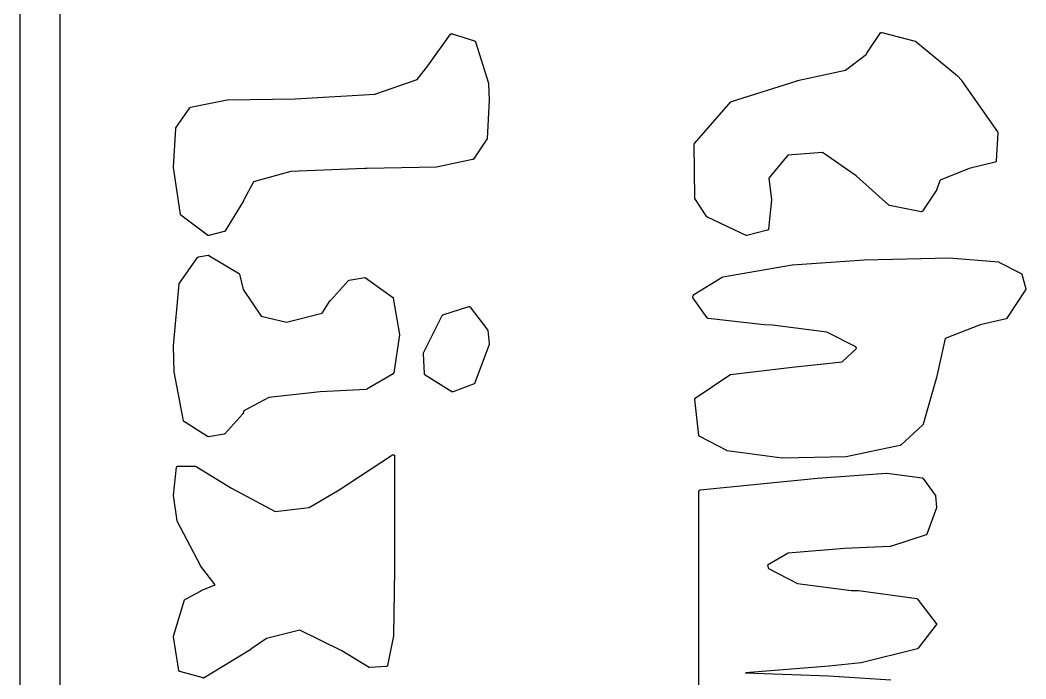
# Model space of a CAD drawing. Extents: x 61 to 195, y -144 to -65.
# Drawn here: x 179.381 to 183.189, y -83.351 to -80.856 of the extents above; entities that cross this region are included whole.
import ezdxf

# ---------------------------------------------------------------- set-up
doc = ezdxf.new("R2010")
doc.units = 0
doc.header["$MEASUREMENT"] = 0
doc.layers.add('BLACK', color=7, linetype='CONTINUOUS')

msp = doc.modelspace()

# ---------------------------------------------------------------- linework, layer by layer
at = {"layer": 'BLACK', "linetype": 'CONTINUOUS'}
for p, q in [((179.531, -70.4954), (179.531, -100.989)), ((179.381, -100.907), (179.381, -70.577)), ((180.925, -81.0287), (181.011, -80.9089)), ((181.011, -80.9089), (181.012, -80.9085)), ((181.012, -80.9079), (181.013, -80.9077)), ((181.012, -80.9081), (181.012, -80.9079)), ((181.012, -80.9085), (181.012, -80.9081)), ((181.013, -80.9075), (181.014, -80.9072)), ((181.013, -80.9077), (181.013, -80.9075)), ((181.014, -80.907), (181.015, -80.9069)), ((181.014, -80.9071), (181.014, -80.907)), ((181.014, -80.9072), (181.014, -80.9071)), ((181.015, -80.9069), (181.015, -80.9068)), ((181.015, -80.9068), (181.016, -80.9069)), ((181.016, -80.9069), (181.016, -80.9069)), ((181.016, -80.9069), (181.016, -80.907)), ((181.016, -80.907), (181.017, -80.9071)), ((181.017, -80.9071), (181.102, -80.9347)), ((182.587, -80.9812), (182.639, -80.9045)), ((182.639, -80.9038), (182.64, -80.9036)), ((182.639, -80.9042), (182.639, -80.9038)), ((182.639, -80.9045), (182.639, -80.9042)), ((182.64, -80.9031), (182.641, -80.9028)), ((182.64, -80.9033), (182.64, -80.9031)), ((182.64, -80.9036), (182.64, -80.9033)), ((182.641, -80.9027), (182.641, -80.9025)), ((182.641, -80.9025), (182.642, -80.9025)), ((182.641, -80.9028), (182.641, -80.9027)), ((182.642, -80.9025), (182.642, -80.9023)), ((182.642, -80.9023), (182.643, -80.9024)), ((182.643, -80.9024), (182.643, -80.9023)), ((182.643, -80.9023), (182.644, -80.9024)), ((182.644, -80.9024), (182.644, -80.9025)), ((182.644, -80.9025), (182.77, -80.9354)), ((181.102, -80.9347), (181.102, -80.935)), ((181.102, -80.935), (181.103, -80.9352)), ((181.103, -80.9352), (181.103, -80.9354)), ((181.103, -80.9354), (181.103, -80.9355)), ((181.103, -80.9355), (181.104, -80.936)), ((181.104, -80.936), (181.104, -80.9364)), ((181.104, -80.9364), (181.104, -80.9366)), ((181.104, -80.9366), (181.104, -80.9368)), ((181.104, -80.9368), (181.104, -80.9374)), ((181.104, -80.9374), (181.105, -80.938)), ((181.105, -80.938), (181.154, -81.0941)), ((182.77, -80.9354), (182.77, -80.9355)), ((182.77, -80.9355), (182.77, -80.9356)), ((182.77, -80.9356), (182.771, -80.9359)), ((182.771, -80.9359), (182.772, -80.9362)), ((182.772, -80.9362), (182.772, -80.9363)), ((182.772, -80.9363), (182.772, -80.9364)), ((182.772, -80.9364), (182.93, -81.0664)), ((182.506, -81.0448), (182.586, -80.9853)), ((182.586, -80.9828), (182.587, -80.9823)), ((182.586, -80.9832), (182.586, -80.9828)), ((182.586, -80.9836), (182.586, -80.9832)), ((182.586, -80.9853), (182.586, -80.9836)), ((182.587, -80.9816), (182.587, -80.9812)), ((182.587, -80.9819), (182.587, -80.9816)), ((182.587, -80.9823), (182.587, -80.9819)), ((180.884, -81.0811), (180.925, -81.0287)), ((182.324, -81.0849), (182.506, -81.0448)), ((182.93, -81.0664), (182.93, -81.0667)), ((182.93, -81.0667), (182.93, -81.0669)), ((182.93, -81.0669), (182.945, -81.0836)), ((180.724, -81.1365), (180.884, -81.0811)), ((181.154, -81.0941), (181.154, -81.0947)), ((181.154, -81.0947), (181.154, -81.0953)), ((181.154, -81.0953), (181.157, -81.1584)), ((182.074, -81.1644), (182.323, -81.0851)), ((182.323, -81.085), (182.324, -81.0849)), ((182.323, -81.0851), (182.323, -81.085)), ((182.945, -81.0836), (182.945, -81.0839)), ((182.945, -81.0839), (182.945, -81.0841)), ((182.945, -81.0841), (183.082, -81.2789)), ((180.423, -81.1537), (180.724, -81.1365)), ((180.025, -81.1864), (180.026, -81.1861)), ((180.025, -81.1867), (180.025, -81.1864)), ((180.026, -81.186), (180.165, -81.1579)), ((180.026, -81.1861), (180.026, -81.186)), ((180.026, -81.1861), (180.026, -81.1861)), ((180.165, -81.1579), (180.166, -81.1578)), ((180.165, -81.1579), (180.165, -81.1579)), ((180.166, -81.1578), (180.423, -81.1537)), ((181.157, -81.1589), (181.149, -81.3041)), ((181.157, -81.1584), (181.157, -81.1587)), ((181.157, -81.1587), (181.157, -81.1589)), ((181.934, -81.3229), (182.072, -81.1658)), ((182.072, -81.1655), (182.073, -81.1652)), ((182.072, -81.1658), (182.072, -81.1655)), ((182.073, -81.1647), (182.074, -81.1646)), ((182.073, -81.165), (182.073, -81.1647)), ((182.073, -81.1652), (182.073, -81.165)), ((182.074, -81.1646), (182.074, -81.1644)), ((179.971, -81.2636), (180.023, -81.1881)), ((180.023, -81.1878), (180.024, -81.1873)), ((180.023, -81.188), (180.023, -81.1878)), ((180.023, -81.1881), (180.023, -81.188)), ((180.024, -81.1868), (180.025, -81.1867)), ((180.024, -81.1873), (180.024, -81.1868)), ((180.024, -81.1868), (180.024, -81.1868)), ((179.962, -81.4124), (179.97, -81.2661)), ((179.97, -81.264), (179.971, -81.2636)), ((179.97, -81.2644), (179.97, -81.264)), ((179.97, -81.2648), (179.97, -81.2644)), ((179.97, -81.2651), (179.97, -81.2648)), ((179.97, -81.2656), (179.97, -81.2651)), ((179.97, -81.2661), (179.97, -81.2656)), ((183.083, -81.2821), (183.077, -81.3889)), ((183.082, -81.2789), (183.082, -81.2797)), ((183.082, -81.2797), (183.083, -81.2804)), ((183.083, -81.2804), (183.083, -81.2804)), ((183.083, -81.2804), (183.083, -81.2805)), ((183.083, -81.2805), (183.083, -81.2813)), ((183.083, -81.2813), (183.083, -81.2821)), ((181.148, -81.3067), (181.097, -81.3823)), ((181.149, -81.3062), (181.148, -81.3067)), ((181.149, -81.3041), (181.149, -81.3046)), ((181.149, -81.3046), (181.149, -81.3051)), ((181.149, -81.3051), (181.149, -81.3055)), ((181.149, -81.3055), (181.149, -81.3058)), ((181.149, -81.3058), (181.149, -81.3062)), ((181.933, -81.3244), (181.934, -81.3237)), ((181.933, -81.3245), (181.933, -81.3244)), ((181.933, -81.3246), (181.933, -81.3245)), ((181.933, -81.3254), (181.933, -81.3246)), ((181.933, -81.3261), (181.933, -81.3254)), ((181.933, -81.3262), (181.933, -81.3261)), ((181.933, -81.3263), (181.933, -81.3262)), ((181.935, -81.5282), (181.933, -81.3263)), ((181.934, -81.323), (181.934, -81.3229)), ((181.934, -81.3231), (181.934, -81.323)), ((181.934, -81.3237), (181.934, -81.3231)), ((182.288, -81.3675), (182.216, -81.4547)), ((182.419, -81.3576), (182.288, -81.3675)), ((182.546, -81.4452), (182.419, -81.3576)), ((179.962, -81.4129), (179.962, -81.4124)), ((179.962, -81.4134), (179.962, -81.4129)), ((179.988, -81.5917), (179.962, -81.4134)), ((180.957, -81.4131), (180.694, -81.4177)), ((180.958, -81.413), (180.957, -81.413)), ((180.957, -81.413), (180.957, -81.4131)), ((181.094, -81.3843), (180.958, -81.413)), ((181.095, -81.384), (181.094, -81.3843)), ((181.094, -81.3843), (181.094, -81.3843)), ((181.094, -81.3843), (181.094, -81.3843)), ((181.096, -81.3837), (181.095, -81.384)), ((181.097, -81.3825), (181.096, -81.383)), ((181.096, -81.383), (181.096, -81.3835)), ((181.096, -81.3835), (181.096, -81.3836)), ((181.096, -81.3836), (181.096, -81.3837)), ((181.097, -81.3823), (181.097, -81.3824)), ((181.097, -81.3824), (181.097, -81.3825)), ((183.073, -81.3935), (182.974, -81.4174)), ((183.074, -81.3931), (183.073, -81.3933)), ((183.073, -81.3933), (183.073, -81.3935)), ((183.075, -81.3924), (183.074, -81.3928)), ((183.074, -81.3928), (183.074, -81.3929)), ((183.074, -81.3929), (183.074, -81.3931)), ((183.076, -81.3916), (183.075, -81.3918)), ((183.075, -81.3918), (183.075, -81.3921)), ((183.075, -81.3921), (183.075, -81.3924)), ((183.077, -81.3895), (183.076, -81.3901)), ((183.076, -81.3901), (183.076, -81.3903)), ((183.076, -81.3903), (183.076, -81.3906)), ((183.076, -81.3906), (183.076, -81.3911)), ((183.076, -81.3911), (183.076, -81.3916)), ((183.077, -81.3889), (183.077, -81.3895)), ((180.406, -81.429), (180.264, -81.4683)), ((180.686, -81.4177), (180.406, -81.429)), ((180.693, -81.4177), (180.686, -81.4177)), ((180.694, -81.4177), (180.693, -81.4177)), ((180.693, -81.4177), (180.693, -81.4177)), ((182.67, -81.5564), (182.546, -81.4452)), ((182.974, -81.4174), (182.864, -81.4622)), ((180.264, -81.4683), (180.225, -81.542)), ((182.216, -81.4547), (182.226, -81.5359)), ((182.864, -81.4622), (182.85, -81.4991)), ((181.935, -81.5288), (181.935, -81.5282)), ((181.935, -81.5293), (181.935, -81.5288)), ((182.85, -81.5001), (182.797, -81.5796)), ((182.85, -81.4991), (182.85, -81.4996)), ((182.85, -81.4996), (182.85, -81.5001)), ((180.225, -81.5422), (180.157, -81.6545)), ((180.225, -81.542), (180.225, -81.5421)), ((180.225, -81.5421), (180.225, -81.5422)), ((181.935, -81.5296), (181.935, -81.5293)), ((181.936, -81.5299), (181.935, -81.5296)), ((181.936, -81.5304), (181.936, -81.5299)), ((181.936, -81.5309), (181.936, -81.5304)), ((181.981, -81.6003), (181.936, -81.5309)), ((182.226, -81.537), (182.215, -81.6473)), ((182.226, -81.5359), (182.226, -81.5364)), ((182.226, -81.5364), (182.226, -81.537)), ((182.67, -81.5566), (182.67, -81.5564)), ((182.671, -81.5569), (182.67, -81.5566)), ((182.671, -81.5571), (182.671, -81.5569)), ((182.672, -81.5573), (182.671, -81.5571)), ((182.672, -81.5574), (182.672, -81.5573)), ((182.672, -81.5575), (182.672, -81.5574)), ((182.792, -81.5817), (182.672, -81.5575)), ((179.988, -81.5919), (179.988, -81.5917)), ((179.988, -81.5921), (179.988, -81.5919)), ((179.988, -81.5927), (179.988, -81.5921)), ((179.988, -81.5933), (179.988, -81.5927)), ((179.989, -81.5935), (179.988, -81.5933)), ((179.989, -81.5937), (179.989, -81.5935)), ((179.989, -81.5942), (179.989, -81.5937)), ((179.99, -81.5947), (179.989, -81.5942)), ((179.99, -81.5948), (179.99, -81.5947)), ((179.99, -81.5949), (179.99, -81.5948)), ((180.091, -81.6707), (179.99, -81.5949)), ((181.982, -81.6007), (181.981, -81.6003)), ((181.982, -81.6011), (181.982, -81.6007)), ((181.982, -81.6013), (181.982, -81.6011)), ((181.983, -81.6016), (181.982, -81.6013)), ((181.983, -81.6018), (181.983, -81.6016)), ((181.984, -81.6021), (181.983, -81.6018)), ((182.13, -81.6712), (181.984, -81.6021)), ((182.792, -81.5818), (182.792, -81.5817)), ((182.792, -81.5817), (182.792, -81.5817)), ((182.793, -81.5818), (182.792, -81.5818)), ((182.794, -81.5817), (182.793, -81.5818)), ((182.793, -81.5818), (182.793, -81.5818)), ((182.795, -81.5814), (182.794, -81.5816)), ((182.794, -81.5816), (182.794, -81.5817)), ((182.796, -81.5808), (182.795, -81.581)), ((182.795, -81.581), (182.795, -81.5812)), ((182.795, -81.5812), (182.795, -81.5814)), ((182.797, -81.5798), (182.796, -81.5801)), ((182.796, -81.5801), (182.796, -81.5805)), ((182.796, -81.5805), (182.796, -81.5808)), ((182.797, -81.5796), (182.797, -81.5798)), ((180.091, -81.6709), (180.091, -81.6707)), ((180.091, -81.6712), (180.091, -81.6709)), ((180.092, -81.6713), (180.091, -81.6712)), ((180.092, -81.6714), (180.092, -81.6713)), ((180.093, -81.6715), (180.092, -81.6714)), ((180.093, -81.6716), (180.093, -81.6715)), ((180.094, -81.6716), (180.093, -81.6716)), ((180.095, -81.6715), (180.094, -81.6716)), ((180.094, -81.6716), (180.094, -81.6717)), ((180.094, -81.6717), (180.094, -81.6716)), ((180.154, -81.6568), (180.095, -81.6715)), ((180.155, -81.6566), (180.154, -81.6567)), ((180.154, -81.6567), (180.154, -81.6568)), ((180.156, -81.6561), (180.155, -81.6563)), ((180.155, -81.6563), (180.155, -81.6566)), ((180.157, -81.6549), (180.156, -81.6553)), ((180.156, -81.6553), (180.156, -81.6558)), ((180.156, -81.6558), (180.156, -81.6559)), ((180.156, -81.6559), (180.156, -81.6561)), ((180.157, -81.6545), (180.157, -81.6547)), ((180.157, -81.6547), (180.157, -81.6549)), ((182.131, -81.6714), (182.13, -81.6712)), ((182.132, -81.6716), (182.131, -81.6714)), ((182.133, -81.6715), (182.132, -81.6716)), ((182.132, -81.6716), (182.132, -81.6716)), ((182.132, -81.6716), (182.132, -81.6716)), ((182.132, -81.6716), (182.132, -81.6716)), ((182.211, -81.6516), (182.133, -81.6715)), ((182.212, -81.6513), (182.211, -81.6514)), ((182.211, -81.6514), (182.211, -81.6516)), ((182.213, -81.6506), (182.212, -81.6509)), ((182.212, -81.6509), (182.212, -81.6511)), ((182.212, -81.6511), (182.212, -81.6513)), ((182.214, -81.6497), (182.213, -81.65)), ((182.213, -81.65), (182.213, -81.6504)), ((182.213, -81.6504), (182.213, -81.6506)), ((182.215, -81.6473), (182.214, -81.6477)), ((182.214, -81.6477), (182.214, -81.6481)), ((182.214, -81.6481), (182.214, -81.6485)), ((182.214, -81.6485), (182.214, -81.649)), ((182.214, -81.649), (182.214, -81.6493)), ((182.214, -81.6493), (182.214, -81.6497)), ((179.984, -81.8516), (180.053, -81.7546)), ((180.053, -81.7542), (180.054, -81.7538)), ((180.053, -81.7544), (180.053, -81.7542)), ((180.053, -81.7546), (180.053, -81.7544)), ((180.054, -81.7534), (180.055, -81.7533)), ((180.054, -81.7538), (180.054, -81.7534)), ((180.055, -81.7529), (180.056, -81.7526)), ((180.055, -81.7531), (180.055, -81.7529)), ((180.055, -81.7533), (180.055, -81.7531)), ((180.056, -81.7525), (180.093, -81.7464)), ((180.056, -81.7526), (180.056, -81.7525)), ((180.056, -81.7526), (180.056, -81.7526)), ((180.093, -81.7464), (180.093, -81.7464)), ((180.093, -81.7464), (180.093, -81.7464)), ((180.093, -81.7464), (180.094, -81.7464)), ((180.094, -81.7464), (180.095, -81.7464)), ((180.095, -81.7464), (180.095, -81.7464)), ((180.095, -81.7464), (180.095, -81.7464)), ((180.095, -81.7464), (180.095, -81.7467)), ((180.095, -81.7467), (180.096, -81.747)), ((180.096, -81.747), (180.096, -81.747)), ((180.096, -81.747), (180.096, -81.7471)), ((180.096, -81.7471), (180.208, -81.8148)), ((182.577, -81.7638), (182.899, -81.7566)), ((182.899, -81.7567), (182.899, -81.7566)), ((182.899, -81.7566), (183.086, -81.7718)), ((182.899, -81.7566), (182.899, -81.7567)), ((182.041, -81.8282), (182.304, -81.7824)), ((182.304, -81.7824), (182.304, -81.7824)), ((182.304, -81.7824), (182.305, -81.7824)), ((182.305, -81.7824), (182.577, -81.7638)), ((182.577, -81.7638), (182.577, -81.7638)), ((182.577, -81.7638), (182.577, -81.7638)), ((183.086, -81.7718), (183.086, -81.7718)), ((183.086, -81.7718), (183.086, -81.7718)), ((183.086, -81.7718), (183.087, -81.772)), ((183.087, -81.772), (183.087, -81.7722)), ((183.087, -81.7722), (183.087, -81.7723)), ((183.087, -81.7723), (183.087, -81.7723)), ((183.087, -81.7723), (183.171, -81.8155)), ((180.208, -81.8148), (180.209, -81.815)), ((180.209, -81.815), (180.209, -81.8151)), ((180.209, -81.8151), (180.209, -81.8155)), ((180.209, -81.8155), (180.21, -81.816)), ((180.21, -81.816), (180.21, -81.8162)), ((180.21, -81.8162), (180.21, -81.8163)), ((180.21, -81.8163), (180.21, -81.8169)), ((180.21, -81.8169), (180.211, -81.8175)), ((180.211, -81.8175), (180.211, -81.8177)), ((180.211, -81.8177), (180.211, -81.8179)), ((180.211, -81.8179), (180.225, -81.8763)), ((180.627, -81.8406), (180.686, -81.8311)), ((180.686, -81.8311), (180.686, -81.831)), ((180.686, -81.831), (180.687, -81.8311)), ((180.686, -81.8311), (180.686, -81.8311)), ((180.687, -81.8311), (180.687, -81.8311)), ((180.687, -81.8311), (180.687, -81.8312)), ((180.687, -81.8312), (180.688, -81.8312)), ((180.688, -81.8312), (180.688, -81.8315)), ((180.688, -81.8315), (180.689, -81.8317)), ((180.689, -81.8317), (180.689, -81.8318)), ((180.689, -81.8318), (180.689, -81.8319)), ((180.689, -81.8319), (180.791, -81.9055)), ((181.932, -81.8952), (182.039, -81.8289)), ((182.039, -81.8289), (182.04, -81.8288)), ((182.039, -81.8289), (182.039, -81.8289)), ((182.04, -81.8286), (182.041, -81.8283)), ((182.04, -81.8288), (182.04, -81.8286)), ((182.041, -81.8283), (182.041, -81.8282)), ((182.041, -81.8283), (182.041, -81.8283)), ((183.171, -81.8155), (183.171, -81.8157)), ((183.171, -81.8157), (183.172, -81.8158)), ((183.172, -81.8158), (183.172, -81.8162)), ((183.172, -81.8162), (183.173, -81.8165)), ((183.173, -81.8165), (183.173, -81.8168)), ((183.173, -81.8168), (183.173, -81.817)), ((183.173, -81.817), (183.173, -81.8175)), ((183.173, -81.8175), (183.173, -81.818)), ((183.173, -81.818), (183.174, -81.8183)), ((183.174, -81.8183), (183.174, -81.8186)), ((183.174, -81.8186), (183.189, -81.8733)), ((179.962, -82.0896), (179.983, -81.8541)), ((179.983, -81.852), (179.984, -81.8516)), ((179.983, -81.8524), (179.983, -81.852)), ((179.983, -81.8528), (179.983, -81.8524)), ((179.983, -81.8532), (179.983, -81.8528)), ((179.983, -81.8536), (179.983, -81.8532)), ((179.983, -81.8541), (179.983, -81.8536)), ((180.556, -81.9173), (180.624, -81.8422)), ((180.624, -81.8422), (180.625, -81.8417)), ((180.625, -81.8417), (180.625, -81.8412)), ((180.625, -81.8412), (180.626, -81.8412)), ((180.626, -81.8409), (180.627, -81.8406)), ((180.626, -81.8411), (180.626, -81.8409)), ((180.626, -81.8412), (180.626, -81.8411)), ((180.225, -81.8763), (180.294, -81.9773)), ((180.791, -81.9055), (180.792, -81.9057)), ((180.792, -81.9057), (180.792, -81.9058)), ((180.792, -81.9058), (180.792, -81.9063)), ((180.792, -81.9063), (180.793, -81.9068)), ((180.793, -81.9068), (180.793, -81.9069)), ((180.793, -81.9069), (180.793, -81.9071)), ((180.793, -81.9071), (180.793, -81.9077)), ((180.793, -81.9077), (180.793, -81.9084)), ((180.793, -81.9084), (180.793, -81.9085)), ((180.793, -81.9085), (180.793, -81.9087)), ((180.793, -81.9087), (180.818, -82.0468)), ((181.928, -81.9044), (181.93, -81.8981)), ((181.928, -81.9049), (181.928, -81.9044)), ((181.928, -81.9054), (181.928, -81.9049)), ((181.928, -81.9058), (181.928, -81.9054)), ((181.928, -81.9062), (181.928, -81.9058)), ((181.928, -81.9067), (181.928, -81.9062)), ((181.928, -81.9072), (181.928, -81.9067)), ((181.928, -81.9075), (181.928, -81.9072)), ((181.928, -81.9078), (181.928, -81.9075)), ((181.929, -81.9083), (181.928, -81.9078)), ((181.929, -81.9087), (181.929, -81.9083)), ((181.982, -81.9836), (181.929, -81.9087)), ((181.93, -81.8979), (181.931, -81.8972)), ((181.93, -81.898), (181.93, -81.8979)), ((181.93, -81.8981), (181.93, -81.898)), ((181.931, -81.8964), (181.932, -81.8959)), ((181.931, -81.8965), (181.931, -81.8964)), ((181.931, -81.8966), (181.931, -81.8965)), ((181.931, -81.8972), (181.931, -81.8966)), ((181.932, -81.8953), (181.932, -81.8952)), ((181.932, -81.8959), (181.932, -81.8953)), ((181.932, -81.8953), (181.932, -81.8953)), ((183.188, -81.8774), (183.117, -81.9849)), ((183.189, -81.8767), (183.188, -81.877)), ((183.188, -81.877), (183.188, -81.8774)), ((183.189, -81.8733), (183.189, -81.8737)), ((183.189, -81.8737), (183.189, -81.874)), ((183.189, -81.874), (183.189, -81.8745)), ((183.189, -81.8745), (183.189, -81.875)), ((183.189, -81.875), (183.189, -81.8754)), ((183.189, -81.8754), (183.189, -81.8758)), ((183.189, -81.8758), (183.189, -81.8762)), ((183.189, -81.8762), (183.189, -81.8767)), ((180.524, -81.9655), (180.555, -81.918)), ((180.555, -81.9176), (180.556, -81.9173)), ((180.555, -81.918), (180.555, -81.9176)), ((180.982, -81.9723), (181.08, -81.9408)), ((181.08, -81.9407), (181.081, -81.9406)), ((181.08, -81.9408), (181.08, -81.9407)), ((181.081, -81.9406), (181.082, -81.9405)), ((181.081, -81.9406), (181.081, -81.9406)), ((181.082, -81.9405), (181.082, -81.9406)), ((181.082, -81.9406), (181.083, -81.9406)), ((181.083, -81.9406), (181.083, -81.9408)), ((181.083, -81.9408), (181.083, -81.9409)), ((181.083, -81.9409), (181.084, -81.9411)), ((181.084, -81.9411), (181.084, -81.9413)), ((181.084, -81.9413), (181.084, -81.9416)), ((181.084, -81.9416), (181.085, -81.9418)), ((181.085, -81.9418), (181.085, -81.9422)), ((181.085, -81.9422), (181.085, -81.9425)), ((181.085, -81.9425), (181.151, -82.0293)), ((180.294, -81.9773), (180.39, -82.0002)), ((180.39, -82.0002), (180.524, -81.9655)), ((180.908, -82.1159), (180.979, -81.9748)), ((180.979, -81.9744), (180.98, -81.9739)), ((180.979, -81.9746), (180.979, -81.9744)), ((180.979, -81.9748), (180.979, -81.9746)), ((180.98, -81.9733), (180.981, -81.9731)), ((180.98, -81.9734), (180.98, -81.9733)), ((180.98, -81.9739), (180.98, -81.9734)), ((180.981, -81.9728), (180.982, -81.9725)), ((180.981, -81.9731), (180.981, -81.9728)), ((180.982, -81.9724), (180.982, -81.9723)), ((180.982, -81.9725), (180.982, -81.9724)), ((181.983, -81.9838), (181.982, -81.9836)), ((181.983, -81.9841), (181.983, -81.9838)), ((181.983, -81.9844), (181.983, -81.9841)), ((181.984, -81.9848), (181.983, -81.9844)), ((181.984, -81.985), (181.984, -81.9848)), ((181.984, -81.9852), (181.984, -81.985)), ((181.985, -81.9853), (181.984, -81.9852)), ((181.985, -81.9855), (181.985, -81.9853)), ((181.985, -81.9856), (181.985, -81.9855)), ((181.986, -81.9857), (181.985, -81.9856)), ((182.198, -82.0103), (181.986, -81.9857)), ((183.117, -81.9856), (183.116, -81.9861)), ((183.116, -81.9861), (183.116, -81.9862)), ((183.116, -81.9862), (183.116, -81.9863)), ((183.117, -81.9849), (183.117, -81.985)), ((183.117, -81.985), (183.117, -81.9851)), ((183.117, -81.9851), (183.117, -81.9856)), ((182.23, -82.0108), (182.198, -82.0103)), ((182.198, -82.0103), (182.198, -82.0103)), ((182.198, -82.0103), (182.198, -82.0103)), ((182.435, -82.0381), (182.23, -82.0108)), ((183.016, -82.0101), (182.884, -82.0611)), ((183.114, -81.987), (183.016, -82.0101)), ((183.115, -81.9869), (183.114, -81.987)), ((183.116, -81.9863), (183.115, -81.9866)), ((183.115, -81.9866), (183.115, -81.9869)), ((183.115, -81.9869), (183.115, -81.9869)), ((180.818, -82.0484), (180.796, -82.1916)), ((180.818, -82.0468), (180.818, -82.0476)), ((180.818, -82.0476), (180.818, -82.0484)), ((181.151, -82.0293), (181.152, -82.0297)), ((181.152, -82.0297), (181.152, -82.0302)), ((181.152, -82.0302), (181.152, -82.0305)), ((181.152, -82.0305), (181.152, -82.0308)), ((181.152, -82.0308), (181.152, -82.0313)), ((181.152, -82.0313), (181.152, -82.0318)), ((181.152, -82.0318), (181.157, -82.0825)), ((182.545, -82.0937), (182.435, -82.0381)), ((182.884, -82.0611), (182.85, -82.2091)), ((179.962, -82.0898), (179.962, -82.0896)), ((179.962, -82.0901), (179.962, -82.0898)), ((179.964, -82.1875), (179.962, -82.0901)), ((181.157, -82.0847), (181.103, -82.2302)), ((181.157, -82.0825), (181.157, -82.0827)), ((181.157, -82.0827), (181.157, -82.083)), ((181.157, -82.083), (181.157, -82.0836)), ((181.157, -82.0836), (181.157, -82.0842)), ((181.157, -82.0842), (181.157, -82.0844)), ((181.157, -82.0844), (181.157, -82.0847)), ((182.493, -82.1495), (182.548, -82.0994)), ((182.548, -82.0994), (182.545, -82.0937)), ((180.908, -82.1163), (180.908, -82.1159)), ((180.908, -82.1167), (180.908, -82.1163)), ((180.908, -82.1172), (180.908, -82.1167)), ((180.908, -82.1176), (180.908, -82.1172)), ((180.908, -82.118), (180.908, -82.1176)), ((180.908, -82.1184), (180.908, -82.118)), ((180.912, -82.1961), (180.908, -82.1184)), ((182.07, -82.1981), (182.304, -82.1697)), ((182.304, -82.1697), (182.493, -82.1495)), ((182.304, -82.1697), (182.304, -82.1697)), ((182.304, -82.1697), (182.304, -82.1697)), ((179.964, -82.1879), (179.964, -82.1875)), ((179.964, -82.1883), (179.964, -82.1879)), ((180, -82.3737), (179.964, -82.1883)), ((180.794, -82.1951), (180.694, -82.2537)), ((180.795, -82.1943), (180.794, -82.1946)), ((180.794, -82.1946), (180.794, -82.1948)), ((180.794, -82.1948), (180.794, -82.1951)), ((180.796, -82.1932), (180.795, -82.1936)), ((180.795, -82.1936), (180.795, -82.194)), ((180.795, -82.194), (180.795, -82.1943)), ((180.796, -82.1916), (180.796, -82.192)), ((180.796, -82.192), (180.796, -82.1925)), ((180.796, -82.1925), (180.796, -82.1928)), ((180.796, -82.1928), (180.796, -82.1932)), ((180.912, -82.1968), (180.912, -82.1961)), ((180.912, -82.1974), (180.912, -82.1968)), ((180.912, -82.1976), (180.912, -82.1974)), ((180.912, -82.1978), (180.912, -82.1976)), ((180.913, -82.1984), (180.912, -82.1978)), ((180.913, -82.1989), (180.913, -82.1984)), ((180.913, -82.1991), (180.913, -82.1989)), ((180.913, -82.1993), (180.913, -82.1991)), ((180.914, -82.1997), (180.913, -82.1993)), ((180.914, -82.2001), (180.914, -82.1997)), ((181.016, -82.2636), (180.914, -82.2001)), ((181.937, -82.2878), (182.068, -82.199)), ((182.068, -82.1988), (182.069, -82.1986)), ((182.068, -82.199), (182.068, -82.1988)), ((182.069, -82.1985), (182.07, -82.1983)), ((182.069, -82.1986), (182.069, -82.1985)), ((182.07, -82.1982), (182.07, -82.1981)), ((182.07, -82.1983), (182.07, -82.1982)), ((182.85, -82.2093), (182.8, -82.386)), ((182.85, -82.2091), (182.85, -82.2092)), ((182.85, -82.2092), (182.85, -82.2093)), ((181.1, -82.2332), (181.021, -82.264)), ((181.101, -82.2328), (181.1, -82.233)), ((181.1, -82.233), (181.1, -82.2332)), ((181.102, -82.2323), (181.101, -82.2325)), ((181.101, -82.2325), (181.101, -82.2328)), ((181.103, -82.2309), (181.102, -82.2313)), ((181.102, -82.2313), (181.102, -82.2317)), ((181.102, -82.2317), (181.102, -82.232)), ((181.102, -82.232), (181.102, -82.2323)), ((181.103, -82.2302), (181.103, -82.2305)), ((181.103, -82.2305), (181.103, -82.2309)), ((180.323, -82.2855), (180.228, -82.3362)), ((180.517, -82.2643), (180.323, -82.2855)), ((180.692, -82.2544), (180.517, -82.2643)), ((180.693, -82.2541), (180.692, -82.2543)), ((180.692, -82.2543), (180.692, -82.2543)), ((180.692, -82.2543), (180.692, -82.2544)), ((180.694, -82.254), (180.693, -82.2541)), ((180.694, -82.2537), (180.694, -82.2538)), ((180.694, -82.2538), (180.694, -82.254)), ((181.017, -82.2638), (181.016, -82.2636)), ((181.017, -82.2641), (181.017, -82.2638)), ((181.018, -82.2642), (181.017, -82.2641)), ((181.017, -82.2641), (181.017, -82.2641)), ((181.019, -82.2643), (181.018, -82.2642)), ((181.018, -82.2642), (181.018, -82.2642)), ((181.02, -82.2641), (181.019, -82.2643)), ((181.019, -82.2643), (181.019, -82.2643)), ((181.019, -82.2643), (181.019, -82.2643)), ((181.021, -82.264), (181.02, -82.2641)), ((181.935, -82.289), (181.936, -82.2885)), ((181.935, -82.2891), (181.935, -82.289)), ((181.935, -82.2892), (181.935, -82.2891)), ((181.935, -82.2899), (181.935, -82.2892)), ((181.935, -82.2906), (181.935, -82.2899)), ((181.935, -82.2907), (181.935, -82.2906)), ((181.935, -82.2908), (181.935, -82.2907)), ((181.935, -82.2915), (181.935, -82.2908)), ((181.936, -82.2885), (181.937, -82.2879)), ((181.937, -82.2879), (181.937, -82.2878)), ((181.937, -82.2879), (181.937, -82.2879)), ((181.935, -82.2923), (181.935, -82.2915)), ((181.935, -82.2924), (181.935, -82.2923)), ((181.935, -82.2925), (181.935, -82.2924)), ((181.951, -82.4293), (181.935, -82.2925)), ((180.224, -82.3474), (180.156, -82.4225)), ((180.225, -82.347), (180.224, -82.3474)), ((180.226, -82.3451), (180.225, -82.3455)), ((180.225, -82.3455), (180.225, -82.3459)), ((180.225, -82.3459), (180.225, -82.3463)), ((180.225, -82.3463), (180.225, -82.3467)), ((180.225, -82.3467), (180.225, -82.347)), ((180.228, -82.3362), (180.226, -82.3451)), ((180.001, -82.374), (180, -82.3737)), ((180.001, -82.3743), (180.001, -82.374)), ((180.001, -82.3748), (180.001, -82.3743)), ((180.001, -82.3753), (180.001, -82.3748)), ((180.001, -82.3755), (180.001, -82.3753)), ((180.001, -82.3758), (180.001, -82.3755)), ((180.002, -82.3762), (180.001, -82.3758)), ((180.002, -82.3766), (180.002, -82.3762)), ((180.002, -82.3768), (180.002, -82.3766)), ((180.003, -82.377), (180.002, -82.3768)), ((180.091, -82.4329), (180.003, -82.377)), ((182.799, -82.3883), (182.715, -82.4656)), ((182.8, -82.3872), (182.799, -82.3876)), ((182.799, -82.3876), (182.799, -82.3879)), ((182.799, -82.3879), (182.799, -82.3883)), ((182.8, -82.386), (182.8, -82.3865)), ((182.8, -82.3865), (182.8, -82.3869)), ((182.8, -82.3869), (182.8, -82.3872)), ((180.091, -82.433), (180.091, -82.4329)), ((180.091, -82.4329), (180.091, -82.4329)), ((180.092, -82.4332), (180.091, -82.433)), ((180.093, -82.4335), (180.092, -82.4332)), ((180.093, -82.4336), (180.093, -82.4335)), ((180.094, -82.4336), (180.093, -82.4336)), ((180.093, -82.4336), (180.093, -82.4336)), ((180.153, -82.424), (180.094, -82.4336)), ((180.094, -82.4336), (180.094, -82.4336)), ((180.094, -82.4336), (180.094, -82.4336)), ((180.094, -82.4336), (180.094, -82.4336)), ((180.154, -82.4238), (180.153, -82.424)), ((180.155, -82.4235), (180.154, -82.4235)), ((180.154, -82.4235), (180.154, -82.4235)), ((180.154, -82.4235), (180.154, -82.4238)), ((180.156, -82.4225), (180.155, -82.423)), ((180.155, -82.423), (180.155, -82.4235)), ((181.952, -82.4299), (181.951, -82.4293)), ((181.952, -82.4306), (181.952, -82.4299)), ((181.952, -82.4307), (181.952, -82.4306)), ((181.952, -82.4309), (181.952, -82.4307)), ((181.952, -82.4315), (181.952, -82.4309)), ((181.953, -82.432), (181.952, -82.4315)), ((181.953, -82.4322), (181.953, -82.432)), ((181.953, -82.4323), (181.953, -82.4322)), ((181.953, -82.4327), (181.953, -82.4323)), ((181.954, -82.4331), (181.953, -82.4327)), ((182.057, -82.4865), (181.954, -82.4331)), ((182.712, -82.4668), (182.509, -82.5095)), ((182.713, -82.4667), (182.712, -82.4668)), ((182.714, -82.4663), (182.713, -82.4666)), ((182.713, -82.4666), (182.713, -82.4667)), ((182.715, -82.4656), (182.714, -82.4659)), ((182.714, -82.4659), (182.714, -82.4662)), ((182.714, -82.4662), (182.714, -82.4663)), ((180.589, -82.6347), (180.791, -82.5025)), ((180.791, -82.5023), (180.792, -82.5021)), ((180.791, -82.5024), (180.791, -82.5023)), ((180.791, -82.5025), (180.791, -82.5024)), ((180.792, -82.5021), (180.793, -82.5018)), ((180.793, -82.5018), (180.793, -82.5017)), ((180.793, -82.5017), (180.794, -82.5017)), ((180.793, -82.5018), (180.793, -82.5018)), ((180.794, -82.5017), (180.794, -82.5017)), ((180.794, -82.5017), (180.795, -82.5017)), ((180.795, -82.5017), (180.795, -82.5017)), ((180.795, -82.5017), (180.795, -82.502)), ((180.795, -82.502), (180.796, -82.5022)), ((180.796, -82.5022), (180.796, -82.5023)), ((180.796, -82.5023), (180.796, -82.5023)), ((180.796, -82.5023), (180.797, -82.5028)), ((180.797, -82.5028), (180.797, -82.5032)), ((180.797, -82.5032), (180.798, -82.5034)), ((180.798, -82.5034), (180.798, -82.5034)), ((180.798, -82.5034), (180.798, -82.5041)), ((180.798, -82.5041), (180.798, -82.5047)), ((180.798, -82.5047), (180.798, -82.5048)), ((180.798, -82.5048), (180.798, -82.5049)), ((180.798, -82.5049), (180.799, -82.5057)), ((180.799, -82.5057), (180.799, -82.5064)), ((180.799, -82.5064), (180.799, -82.5065)), ((180.799, -82.5065), (180.799, -82.5067)), ((180.799, -82.5067), (180.799, -82.9367)), ((182.057, -82.4867), (182.057, -82.4865)), ((182.058, -82.487), (182.057, -82.4867)), ((182.266, -82.5152), (182.058, -82.487)), ((182.267, -82.5152), (182.266, -82.5152)), ((182.508, -82.5096), (182.267, -82.5153)), ((182.267, -82.5153), (182.267, -82.5152)), ((182.509, -82.5095), (182.508, -82.5095)), ((182.508, -82.5095), (182.508, -82.5096)), ((179.962, -82.6554), (179.973, -82.5494)), ((179.973, -82.5491), (179.974, -82.5484)), ((179.973, -82.5493), (179.973, -82.5491)), ((179.973, -82.5494), (179.973, -82.5493)), ((179.974, -82.5475), (179.975, -82.5469)), ((179.974, -82.5476), (179.974, -82.5475)), ((179.974, -82.5478), (179.974, -82.5476)), ((179.974, -82.5484), (179.974, -82.5478)), ((179.975, -82.5461), (179.976, -82.5458)), ((179.975, -82.5463), (179.975, -82.5461)), ((179.975, -82.5464), (179.975, -82.5463)), ((179.975, -82.5469), (179.975, -82.5464)), ((179.976, -82.5458), (179.976, -82.5454)), ((179.976, -82.5454), (179.977, -82.5454)), ((179.977, -82.5452), (179.978, -82.545)), ((179.977, -82.5453), (179.977, -82.5452)), ((179.977, -82.5454), (179.977, -82.5453)), ((179.978, -82.545), (179.978, -82.545)), ((179.978, -82.545), (179.978, -82.545)), ((179.978, -82.545), (180.044, -82.5456)), ((180.044, -82.5456), (180.045, -82.5457)), ((180.045, -82.5457), (180.045, -82.5457)), ((180.045, -82.5457), (180.045, -82.5458)), ((180.045, -82.5458), (180.046, -82.5459)), ((180.046, -82.5459), (180.046, -82.5461)), ((180.046, -82.5461), (180.047, -82.5463)), ((180.047, -82.5463), (180.181, -82.6282)), ((181.956, -82.6354), (182.4, -82.5907)), ((182.4, -82.5907), (182.661, -82.5717)), ((182.4, -82.5907), (182.4, -82.5907)), ((182.4, -82.5907), (182.4, -82.5907)), ((182.661, -82.5717), (182.662, -82.5718)), ((182.662, -82.5718), (182.662, -82.5718)), ((182.662, -82.5718), (182.796, -82.5892)), ((182.796, -82.5892), (182.796, -82.5893)), ((182.796, -82.5893), (182.797, -82.5893)), ((182.797, -82.5893), (182.797, -82.5896)), ((182.797, -82.5896), (182.798, -82.5897)), ((182.798, -82.5897), (182.798, -82.5899)), ((182.798, -82.5899), (182.798, -82.59)), ((182.798, -82.59), (182.799, -82.5904)), ((182.799, -82.5904), (182.799, -82.5908)), ((182.799, -82.5908), (182.799, -82.591)), ((182.799, -82.591), (182.799, -82.5912)), ((182.799, -82.5912), (182.846, -82.6546)), ((180.181, -82.6282), (180.347, -82.7167)), ((179.962, -82.6561), (179.962, -82.6554)), ((179.962, -82.6567), (179.962, -82.6561)), ((179.976, -82.7525), (179.962, -82.6567)), ((180.476, -82.7014), (180.589, -82.6347)), ((181.951, -82.64), (181.952, -82.6393)), ((181.951, -82.6401), (181.951, -82.64)), ((181.951, -82.6403), (181.951, -82.6401)), ((181.951, -83.7385), (181.951, -82.6403)), ((181.952, -82.6377), (181.953, -82.6371)), ((181.952, -82.6383), (181.952, -82.6377)), ((181.952, -82.6385), (181.952, -82.6383)), ((181.952, -82.6386), (181.952, -82.6385)), ((181.952, -82.6393), (181.952, -82.6386)), ((181.953, -82.6364), (181.954, -82.636)), ((181.953, -82.6368), (181.953, -82.6364)), ((181.953, -82.637), (181.953, -82.6368)), ((181.953, -82.6371), (181.953, -82.637)), ((181.954, -82.6358), (181.955, -82.6356)), ((181.954, -82.6359), (181.954, -82.6358)), ((181.954, -82.636), (181.954, -82.6359)), ((181.955, -82.6356), (181.955, -82.6354)), ((181.955, -82.6354), (181.956, -82.6354)), ((181.956, -82.6354), (181.956, -82.6354)), ((182.846, -82.6546), (182.846, -82.6551)), ((182.846, -82.6551), (182.847, -82.6555)), ((182.847, -82.6555), (182.847, -82.6559)), ((182.847, -82.6559), (182.847, -82.6562)), ((182.847, -82.6562), (182.847, -82.6567)), ((182.847, -82.6567), (182.847, -82.6572)), ((182.847, -82.6572), (182.85, -82.7011)), ((180.347, -82.7167), (180.476, -82.7014)), ((182.85, -82.7032), (182.814, -82.8027)), ((182.85, -82.7011), (182.85, -82.7013)), ((182.85, -82.7013), (182.85, -82.7015)), ((182.85, -82.7015), (182.85, -82.7022)), ((182.85, -82.7022), (182.85, -82.7028)), ((182.85, -82.7028), (182.85, -82.703)), ((182.85, -82.703), (182.85, -82.7032)), ((179.976, -82.7533), (179.976, -82.7525)), ((179.976, -82.7541), (179.976, -82.7533)), ((180.064, -82.922), (179.976, -82.7541)), ((182.811, -82.8057), (182.676, -82.8496)), ((182.812, -82.8053), (182.811, -82.8055)), ((182.811, -82.8055), (182.811, -82.8057)), ((182.813, -82.8045), (182.812, -82.8049)), ((182.812, -82.8049), (182.812, -82.8051)), ((182.812, -82.8051), (182.812, -82.8053)), ((182.814, -82.8036), (182.813, -82.8039)), ((182.813, -82.8039), (182.813, -82.8042)), ((182.813, -82.8042), (182.813, -82.8045)), ((182.814, -82.8027), (182.814, -82.8031)), ((182.814, -82.8031), (182.814, -82.8036)), ((182.502, -82.857), (182.289, -82.8747)), ((182.674, -82.8499), (182.502, -82.857)), ((182.675, -82.8497), (182.674, -82.8499)), ((182.676, -82.8496), (182.675, -82.8497)), ((182.289, -82.8747), (182.211, -82.9205)), ((180.064, -82.9224), (180.064, -82.922)), ((180.064, -82.9228), (180.064, -82.9224)), ((180.119, -82.9943), (180.064, -82.9228)), ((180.799, -82.9367), (180.795, -83.1874)), ((180.799, -82.9367), (180.799, -82.9367)), ((180.799, -82.9367), (180.799, -82.9367)), ((182.211, -82.9205), (182.215, -82.9332)), ((182.215, -82.9332), (182.324, -82.9891)), ((180.066, -83.0167), (180.119, -82.9943)), ((182.324, -82.9891), (182.528, -83.016)), ((179.962, -83.1892), (180.004, -83.0517)), ((180.004, -83.0514), (180.005, -83.0508)), ((180.004, -83.0516), (180.004, -83.0514)), ((180.004, -83.0517), (180.004, -83.0516)), ((180.005, -83.0499), (180.006, -83.0495)), ((180.005, -83.0501), (180.005, -83.0499)), ((180.005, -83.0502), (180.005, -83.0501)), ((180.005, -83.0508), (180.005, -83.0502)), ((180.006, -83.049), (180.007, -83.0489)), ((180.006, -83.0495), (180.006, -83.049)), ((180.007, -83.0488), (180.066, -83.0169)), ((180.007, -83.0489), (180.007, -83.0488)), ((180.066, -83.0169), (180.066, -83.0167)), ((180.066, -83.0169), (180.066, -83.0169)), ((182.528, -83.016), (182.554, -83.0163)), ((182.554, -83.0163), (182.554, -83.0164)), ((182.554, -83.0164), (182.555, -83.0164)), ((182.555, -83.0164), (182.776, -83.0469)), ((182.776, -83.0469), (182.776, -83.047)), ((182.776, -83.047), (182.776, -83.047)), ((182.776, -83.047), (182.777, -83.0473)), ((182.777, -83.0473), (182.777, -83.0475)), ((182.777, -83.0475), (182.777, -83.0476)), ((182.777, -83.0476), (182.778, -83.0477)), ((182.778, -83.0477), (182.778, -83.0481)), ((182.778, -83.0481), (182.779, -83.0485)), ((182.779, -83.0485), (182.779, -83.0487)), ((182.779, -83.0487), (182.779, -83.0488)), ((182.779, -83.0488), (182.849, -83.1407)), ((180.44, -83.1661), (180.314, -83.1977)), ((180.599, -83.2453), (180.44, -83.1661)), ((182.849, -83.1467), (182.781, -83.2349)), ((182.849, -83.1407), (182.85, -83.1412)), ((182.85, -83.1462), (182.849, -83.1467)), ((182.85, -83.1412), (182.85, -83.1418)), ((182.85, -83.1418), (182.85, -83.142)), ((182.85, -83.142), (182.85, -83.1422)), ((182.85, -83.1422), (182.85, -83.1428)), ((182.85, -83.1428), (182.85, -83.1435)), ((182.85, -83.1435), (182.85, -83.1437)), ((182.85, -83.1437), (182.85, -83.1439)), ((182.85, -83.1439), (182.85, -83.1445)), ((182.85, -83.1445), (182.85, -83.1452)), ((182.85, -83.1452), (182.85, -83.1454)), ((182.85, -83.1454), (182.85, -83.1456)), ((182.85, -83.1456), (182.85, -83.1462)), ((179.962, -83.1895), (179.962, -83.1892)), ((179.962, -83.1897), (179.962, -83.1895)), ((179.962, -83.1903), (179.962, -83.1897)), ((179.962, -83.1909), (179.962, -83.1903)), ((179.962, -83.1912), (179.962, -83.1909)), ((179.962, -83.1915), (179.962, -83.1912)), ((179.982, -83.3195), (179.962, -83.1915)), ((180.314, -83.1977), (180.255, -83.239)), ((180.795, -83.1883), (180.772, -83.3002)), ((180.795, -83.1874), (180.795, -83.1878)), ((180.795, -83.1878), (180.795, -83.1883)), ((180.254, -83.2391), (180.078, -83.3471)), ((180.255, -83.239), (180.254, -83.239)), ((180.254, -83.239), (180.254, -83.2391)), ((182.779, -83.2367), (182.565, -83.2903)), ((182.78, -83.2361), (182.779, -83.2364)), ((182.779, -83.2364), (182.779, -83.2367)), ((182.781, -83.2355), (182.78, -83.236)), ((182.78, -83.236), (182.78, -83.2361)), ((182.78, -83.2361), (182.78, -83.2361)), ((182.781, -83.2349), (182.781, -83.2355)), ((180.702, -83.3073), (180.599, -83.2453)), ((180.703, -83.3075), (180.702, -83.3073)), ((180.703, -83.3078), (180.703, -83.3075)), ((180.704, -83.3078), (180.703, -83.3078)), ((180.704, -83.3079), (180.704, -83.3078)), ((180.705, -83.3079), (180.704, -83.3079)), ((180.767, -83.3042), (180.705, -83.308)), ((180.705, -83.308), (180.705, -83.3079)), ((180.768, -83.3041), (180.767, -83.3042)), ((180.769, -83.304), (180.768, -83.3041)), ((180.77, -83.3034), (180.769, -83.3038)), ((180.769, -83.3038), (180.769, -83.3039)), ((180.769, -83.3039), (180.769, -83.304)), ((180.771, -83.3028), (180.77, -83.303)), ((180.77, -83.303), (180.77, -83.3031)), ((180.77, -83.3031), (180.77, -83.3034)), ((180.772, -83.3014), (180.771, -83.3016)), ((180.771, -83.3016), (180.771, -83.3018)), ((180.771, -83.3018), (180.771, -83.3023)), ((180.771, -83.3023), (180.771, -83.3028)), ((180.772, -83.3002), (180.772, -83.3008)), ((180.772, -83.3008), (180.772, -83.3014)), ((182.444, -83.3028), (182.127, -83.3277)), ((182.564, -83.2904), (182.444, -83.3027)), ((182.444, -83.3027), (182.444, -83.3027)), ((182.444, -83.3027), (182.444, -83.3028)), ((182.565, -83.2903), (182.564, -83.2904)), ((182.565, -83.2903), (182.565, -83.2903)), ((179.982, -83.3197), (179.982, -83.3195)), ((179.982, -83.32), (179.982, -83.3197)), ((179.983, -83.3206), (179.982, -83.32)), ((179.983, -83.3211), (179.983, -83.3206)), ((179.983, -83.3213), (179.983, -83.3211)), ((179.983, -83.3216), (179.983, -83.3213)), ((179.983, -83.322), (179.983, -83.3216)), ((179.984, -83.3225), (179.983, -83.322)), ((179.984, -83.3226), (179.984, -83.3225)), ((179.984, -83.3228), (179.984, -83.3226)), ((179.985, -83.3231), (179.984, -83.3228)), ((179.985, -83.3234), (179.985, -83.3231)), ((179.986, -83.3234), (179.985, -83.3234)), ((179.986, -83.3235), (179.986, -83.3234)), ((180.074, -83.3476), (179.986, -83.3235)), ((180.074, -83.3477), (180.074, -83.3476)), ((180.075, -83.3477), (180.074, -83.3478)), ((180.074, -83.3478), (180.074, -83.3477)), ((180.076, -83.3477), (180.075, -83.3478)), ((180.075, -83.3478), (180.075, -83.3477)), ((180.077, -83.3475), (180.076, -83.3477)), ((180.076, -83.3477), (180.076, -83.3477)), ((180.078, -83.3471), (180.077, -83.3472)), ((180.077, -83.3472), (180.077, -83.3474)), ((180.077, -83.3474), (180.077, -83.3475)), ((182.127, -83.3277), (182.443, -83.3397)), ((182.443, -83.3397), (182.443, -83.3398)), ((182.443, -83.3398), (182.443, -83.3397)), ((182.443, -83.3397), (182.678, -83.3542))]:
    msp.add_line(p, q, dxfattribs=at)

doc.saveas('drawing.dxf')
